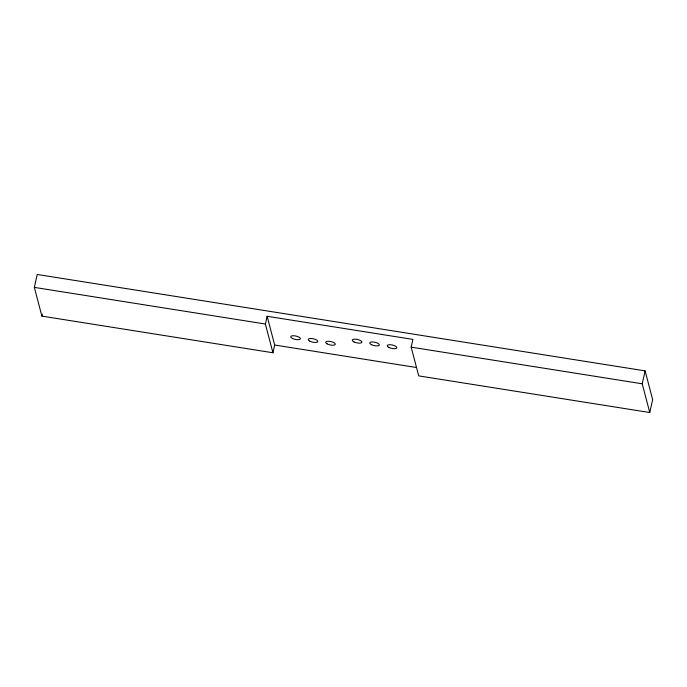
<?xml version="1.0" encoding="UTF-8"?>
<svg xmlns="http://www.w3.org/2000/svg" width="687" height="687" viewBox="0 0 687 687"><rect width="100%" height="100%" fill="white"/><g stroke="black" fill="none" stroke-linecap="round" stroke-linejoin="round"><path stroke-width="1.03" d="M34.35 287.389L37.235 274.474L645.11 370.877L652.65 399.611L649.765 412.526L418.718 375.883L411.178 347.15L412.904 339.395L267.131 316.278L265.397 324.032L272.937 352.766L41.89 316.123L34.35 287.389L265.397 324.032M41.89 316.123L42.336 314.139M272.937 352.766L274.671 345.02L267.131 316.278M649.765 412.526L642.225 383.793L645.11 370.877M411.178 347.15L642.225 383.793M274.671 345.02L416.219 367.468M388.962 347.467A4.946 1.726 12.6 0 0 396.794 347.914A4.946 1.726 12.6 0 0 390.31 344.719A4.946 1.726 12.6 0 0 388.962 347.467M371.495 344.694A4.946 1.726 12.6 0 0 379.327 345.14A4.946 1.726 12.6 0 0 372.843 341.946A4.946 1.726 12.6 0 0 371.495 344.694M354.045 341.937A4.946 1.726 12.6 0 0 361.869 342.366A4.946 1.726 12.6 0 0 355.351 339.18A4.946 1.726 12.6 0 0 354.045 341.937M327.081 343.844A4.946 1.726 12.6 0 0 335.162 344.625A4.946 1.726 12.6 0 0 329.219 341.31A4.946 1.726 12.6 0 0 327.081 343.844M309.957 341.25A4.946 1.726 12.6 0 0 317.798 341.705A4.946 1.726 12.6 0 0 311.305 338.511A4.946 1.726 12.6 0 0 309.957 341.25M292.499 338.485A4.946 1.726 12.6 0 0 300.331 338.931A4.946 1.726 12.6 0 0 293.838 335.737A4.946 1.726 12.6 0 0 292.499 338.485"/></g></svg>
